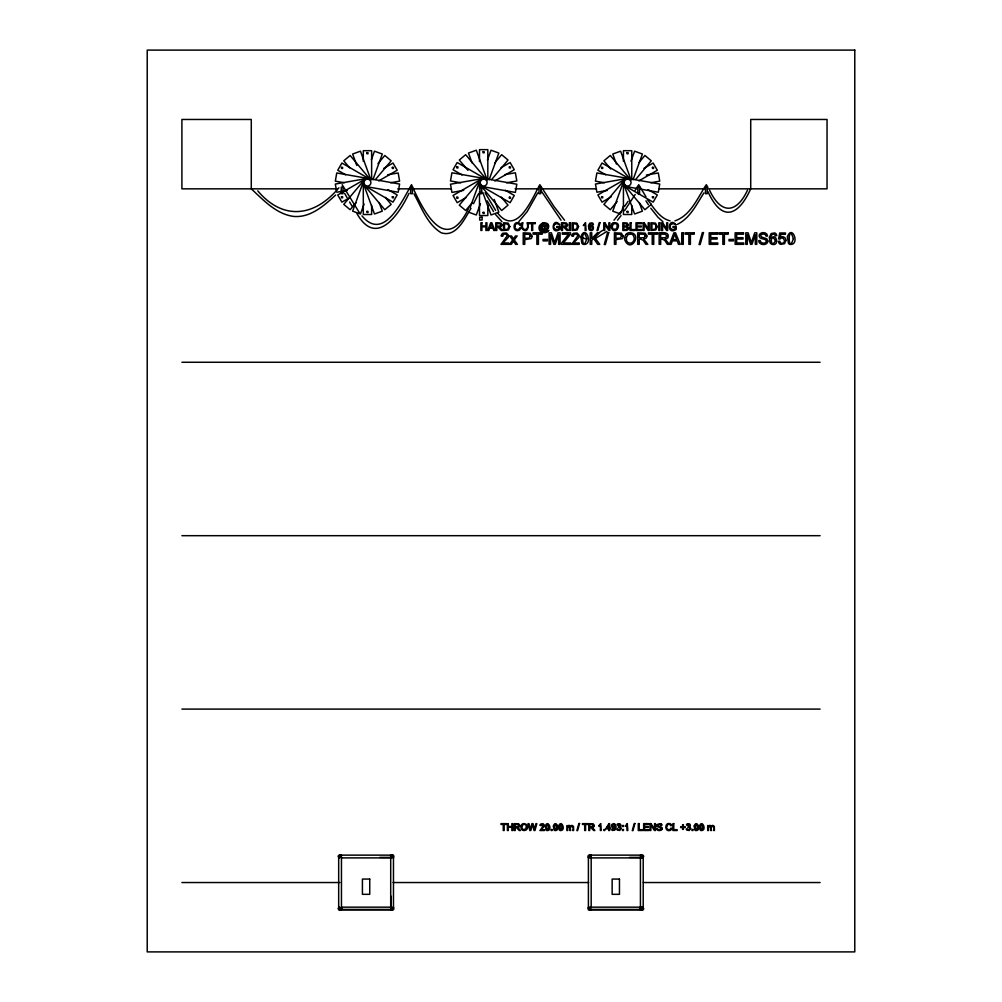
<?xml version="1.0" encoding="UTF-8"?>
<svg xmlns="http://www.w3.org/2000/svg" width="1002" height="1002" viewBox="0 0 1002 1002"><rect width="100%" height="100%" fill="white"/><g stroke="black" fill="none" stroke-linecap="round" stroke-linejoin="round"><path stroke-width="1.5" d="M641.656 855.908L641.656 857.136M393.636 857.637L393.636 855.395L392.684 854.706L390.542 855.395M588.249 907.424L588.249 909.666L589.201 910.355L591.33 909.666M639.915 908.538L641.23 906.735M363.551 181.174L352.641 211.159L360.457 214.002L364.102 204.007M371.354 159.756L374.472 151.189L382.288 154.032L372.932 179.734M470.013 207.915L479.745 181.174M487.435 160.057L491.018 150.212L498.833 153.055L489.101 179.796M480.396 203.719L476.301 214.979L468.473 212.136M623.682 181.174L612.773 211.159L620.601 214.002M630.959 161.184L634.604 151.189L642.42 154.032L633.064 179.734M621.115 212.574L623.72 205.435M547.555 228.168C548.921 225.625 546.165 222.87 543.56 223.446A4.384 4.384 0 0 0 541.919 223.972A3.87 3.87 0 0 0 540.654 225.112L539.79 227.917L540.341 230.134A3.256 3.256 0 0 0 541.456 231.249L545.564 231.825L548.933 230.36C546.841 233.954 539.978 233.453 539.126 229.107A5.837 5.837 0 0 1 539.539 225.563L542.646 222.832L546.541 223.17A3.833 3.833 0 0 1 547.843 224.26C550.85 228.519 545.639 230.948 543.322 230.41C538.6 230.71 542.32 221.943 545.313 225.751L546.428 224.936L545.614 229.508L547.555 228.168A3.231 3.231 0 0 0 547.793 225.863M669.474 244.338L673.908 232.815L675.548 232.815L680.258 244.338L678.517 244.338L677.177 240.843L672.367 240.843L671.102 244.338L667.382 244.338L664.752 240.355L662.435 239.215L660.669 239.215L660.669 244.338L659.141 244.338L659.141 232.815C662.147 232.502 669.574 231.838 668.159 237.086A2.831 2.831 0 0 1 667.107 238.401L665.115 239.09L669.298 244.338M656.899 825.423A1.553 1.553 0 0 0 657.45 826.625C664.126 827.477 659.341 831.66 656.636 828.303C656.598 832.261 664.301 830.545 661.445 827.201C656.423 827.514 658.151 822.066 661.019 825.648L661.796 825.009L660.656 823.782L657.199 824.446A1.741 1.741 0 0 0 656.961 825.873M478.405 193.887L473.445 203.732M537.736 192.91L527.215 211.547L518.785 221.655M554.419 224.648C551.288 228.318 559.003 232.226 558.978 227.454L556.724 227.454L556.724 226.552L559.98 226.54L559.98 229.395C549.635 236.234 552.378 215.468 559.855 224.924L556.724 223.521L554.419 224.648A2.267 2.267 0 0 1 555.521 223.734M670.664 224.648C667.532 228.318 675.248 232.226 675.223 227.454L672.968 227.454L672.968 226.552L676.225 226.54L676.225 229.395C665.879 236.234 668.635 215.468 676.112 224.924L672.968 223.521L670.664 224.648A2.267 2.267 0 0 1 671.766 223.734M470.978 208.403C464.615 218.674 456.361 237.725 441.243 232.802C427.265 224.273 421.566 207.577 413.989 193.887M409.041 193.298C399.109 214.315 376.476 247.957 357.013 213.702M468.498 208.666C445.502 256.061 423.22 210.708 411.509 184.681C402.316 200.387 383.816 242.259 361.96 215.856M703.918 192.91C696.515 204.295 690.153 218.148 677.352 224.348M747.555 190.079C736.282 214.265 720.789 214.265 709.504 190.079M635.168 190.305L638.7 184.681L645.939 196.705M635.168 194.476L624.572 210.658M339.903 909.152L340.229 907.937M589.627 909.152L589.953 907.937M624.572 206.5L628.104 201.289M621.052 211.435L613.988 220.24M617.52 220.19L621.052 215.593M364.277 179.922L343.761 204.37L350.136 209.719L355.998 202.73M377.954 163.627L384.793 155.473L391.168 160.821L375.537 179.446M480.472 179.922L459.292 205.16L465.667 210.508L472.405 202.479M494.913 162.712L501.651 154.684L508.027 160.032L491.656 179.533M624.409 179.922L603.905 204.37L610.281 209.719L617.119 201.565M639.063 162.462L644.925 155.473L651.3 160.821L635.669 179.446M338.901 187.787C314.841 216.683 283.115 221.041 257.764 190.856M335.657 195.014C324.084 205.648 310.37 218.023 293.461 216.407C276.064 213.965 263.526 200.162 251.277 188.839L251.277 119.463L181.901 119.463L181.901 188.839L336.76 188.839M606.924 231.424L596.328 237.875M339.478 906.735L338.15 908.538L338.526 909.666L339.478 910.355L341.607 909.666M390.542 907.424L391.506 906.735M590.378 858.326L591.33 857.637M640.278 855.395L641.23 854.706L643.359 855.395L643.722 856.522L642.407 858.326M339.453 856.347L340.68 856.685M392.709 908.714L391.481 908.714M589.176 856.347L590.403 856.347M642.432 908.714L641.205 908.376M599.86 232.151L603.392 229.984M365.379 178.995L337.749 194.952L341.907 202.154L348.496 198.358M383.804 168.349L393.022 163.038L397.18 170.24L378.756 180.886M481.574 178.995L453.042 195.465L457.2 202.68L466.281 197.432M501.038 167.76L510.118 162.512L514.277 169.726L494.813 180.961M625.524 178.995L597.881 194.952L602.039 202.154L611.258 196.83M643.935 168.349L653.154 163.038L657.312 170.24L638.888 180.886M674.935 220.866C690.904 215.417 697.58 197.657 706.335 184.681L707.913 187.399M366.745 178.494L335.319 184.042L336.522 190.868M387.686 174.799L398.17 172.958L399.61 181.149L390.63 182.74M336.76 192.234L347.243 190.393M482.939 178.494L450.487 184.218L451.927 192.422L463.726 190.33M505.058 174.599L515.379 172.77L516.832 180.974L506.511 182.79M626.876 178.494L595.451 184.042L596.891 192.234L607.375 190.393M646.328 175.062L658.301 172.958L659.742 181.149L650.774 182.74M397.756 188.839L450.95 188.839M515.078 188.839L538.537 188.839M541.669 188.839L596.415 188.839M658.99 188.839L704.343 188.839M707.475 188.839L827.038 188.839L827.038 119.463L750.723 119.463L750.723 188.839C738.161 216.457 721.878 222.356 707.913 191.557M181.901 362.261L820.099 362.261M181.901 535.682L820.099 535.682M181.901 709.103L820.099 709.103M341.043 856.522L338.676 856.522L338.676 908.538L341.043 908.538M391.106 856.522L393.473 856.522L393.473 908.538L391.106 908.538M590.779 856.522L588.399 856.522L588.399 908.538L590.779 908.538M640.842 856.522L643.209 856.522L643.209 908.538L640.842 908.538M379.846 857.386L390.555 857.386M629.582 857.386L640.291 857.386M341.594 857.9L390.555 857.9M591.318 857.9L640.291 857.9M181.901 882.537L339.891 882.537M393.072 882.537L588.6 882.537M643.347 882.537L820.099 882.537M341.594 907.161L390.555 907.161M591.318 907.161L640.291 907.161M340.066 909.415L392.095 909.415M589.79 909.415L641.819 909.415M604.431 182.74L595.451 181.149L596.891 172.958L659.742 184.042L658.301 192.234L640.341 189.065M626.876 186.698L637.347 188.539M460.807 182.79L450.487 180.974L451.927 172.77L516.832 184.218L515.379 192.422L482.939 186.698M344.3 182.74L335.319 181.149L336.76 172.958L399.61 184.042L398.17 192.234L366.745 186.698M582.212 237.875L585.744 238.814M670.1 220.866C661.383 218.749 655.809 210.883 650.774 204.057M629.682 178.995L602.039 163.038L597.881 170.24L605.784 174.799M648.106 189.629L657.312 194.952L653.154 202.154L625.524 186.197M485.745 178.995L457.2 162.512L453.042 169.726L462.122 174.962M505.196 190.23L514.277 195.465L510.118 202.68L481.574 186.197M369.55 178.995L341.907 163.038L337.749 170.24L345.64 174.799M387.974 189.629L397.18 194.952L393.022 202.154L365.379 186.197M640.278 857.637L641.23 858.326M591.33 855.395L590.378 854.706L588.249 855.395L588.249 857.637M642.407 906.735L643.722 908.538L643.359 909.666L642.407 910.355L640.278 909.666M590.378 906.735L591.33 907.424M390.542 857.637L391.506 858.326M341.607 855.395L340.655 854.706L338.526 855.395L338.15 856.522L339.478 858.326M390.542 909.666L391.506 910.355L393.636 909.666L393.636 907.424M662.848 221.655L658.026 217.309L650.774 208.216M501.939 221.655L495.627 214.591M497.731 213.15C516.769 237.424 532.287 198.133 539.853 184.681L553.968 206.5L564.564 220.24M630.784 179.922L610.281 155.473L603.905 160.821L610.732 168.975M647.392 199.711L651.3 204.37L644.925 209.719L624.409 185.27M486.847 179.922L465.667 154.684L459.292 160.032L467.959 170.353M501.288 197.131L508.027 205.16L501.651 210.508L480.472 185.27M370.652 179.922L350.136 155.473L343.761 160.821L349.623 167.81M385.307 197.381L391.168 204.37L384.793 209.719L364.277 185.27M561.032 220.19L540.554 189.967M359.493 212.875L342.145 184.681M495.627 210.433L485.093 192.785M392.258 855.908L391.92 857.136M645.939 200.863L648.357 204.646M493.523 211.547L487.197 200.863M349.573 202.016L352.053 206.149M344.625 193.298L347.105 197.72M630.984 179.746L620.601 151.189L612.773 154.032L616.418 164.027M639.301 202.592L642.42 211.159L634.604 214.002L623.682 184.017M487.06 179.759L476.301 150.212L468.473 153.055L472.067 162.913M494.224 199.473L498.833 212.136L491.018 214.979L482.826 192.459M370.853 179.746L360.457 151.189L352.641 154.032L356.8 165.455M379.169 202.592L382.288 211.159L374.472 214.002L363.551 184.017M341.607 907.424L341.97 908.538M641.819 857.499L641.819 855.132L589.79 855.132L589.79 857.9M641.819 907.562L641.819 909.929L589.79 909.929L589.79 907.161M640.428 856.522L640.428 908.538M631.761 179.558L631.761 150.688L623.432 150.688L623.432 161.322M631.761 205.385L631.761 214.503L623.432 214.503L623.432 182.589M591.18 856.522L591.18 907.01M487.824 179.596L487.824 149.649L479.495 149.649L479.495 161.623M487.824 205.059L487.824 215.543L479.495 215.543L479.495 191.582M479.495 182.589L479.495 188.589M392.095 857.9L392.095 855.132L340.066 855.132L340.066 857.499M392.095 907.161L392.095 909.929L340.066 909.929L340.066 907.562M391.218 896.302L391.218 907.01M390.705 856.522L390.705 907.01M371.629 179.558L371.629 150.688L363.3 150.688L363.3 161.322M371.629 205.385L371.629 214.503L363.3 214.503L363.3 182.589M341.457 856.522L341.457 908.538M660.656 823.782A1.929 1.929 0 0 1 661.796 825.009M662.021 828.053A1.879 1.879 0 0 1 661.783 829.593M612.272 223.722A3.369 3.369 0 0 1 614.138 222.707C623.532 222.181 615.203 236.823 611.358 227.704A5.223 5.223 0 0 1 611.496 225.012A3.482 3.482 0 0 1 612.823 223.258M547.843 224.26A4.058 4.058 0 0 1 548.545 225.7M626.237 234.23A5.048 5.048 0 0 1 629.043 232.715C643.334 232.138 631.147 254.145 624.86 240.204A7.841 7.841 0 0 1 625.073 236.171A5.223 5.223 0 0 1 627.052 233.529M588.525 225.826L588.888 229.22A2.43 2.43 0 0 0 590.065 230.372C593.948 232.188 594.862 224.724 590.742 225.538A2.179 2.179 0 0 0 589.414 226.502C588.675 224.523 591.756 222.093 592.47 224.736L593.409 224.661L593.171 223.859A1.941 1.941 0 0 0 592.057 222.882L589.69 223.246L588.525 225.826M769.423 237.386L769.974 242.471A3.657 3.657 0 0 0 771.74 244.2C779.882 247.068 776.725 231.95 770.751 238.388C769.649 235.42 774.283 231.788 775.335 235.746L776.75 235.633L776.4 234.443A2.918 2.918 0 0 0 774.721 232.952L771.164 233.516L769.423 237.386M545.401 826.024L546.015 829.906A1.816 1.816 0 0 0 547.105 830.583C553.254 830.708 547.781 818.647 545.401 826.024M580.859 236.81L581.899 243.336A3.044 3.044 0 0 0 583.715 244.45C593.835 244.851 585.418 223.809 580.859 236.81M553.392 826.024L554.006 829.906A1.816 1.816 0 0 0 555.095 830.583C561.245 830.708 555.772 818.647 553.392 826.024M558.715 826.024L559.329 829.906A1.816 1.816 0 0 0 560.419 830.583C566.568 830.708 561.107 818.647 558.715 826.024M567.746 827.326L567.721 830.508L566.881 830.508L566.881 825.535L567.896 825.898A1.741 1.741 0 0 1 569.136 825.423L570.852 825.911A1.703 1.703 0 0 1 572.067 825.423L573.507 826.349L573.607 830.508L572.768 830.508C575.11 824.771 568.597 825.385 570.664 830.508L569.825 830.508C571.303 828.754 568.998 824.095 567.746 827.326M694.211 826.024L694.824 829.906A1.816 1.816 0 0 0 695.914 830.583C702.064 830.708 696.59 818.647 694.211 826.024M699.534 826.024L700.147 829.906A1.816 1.816 0 0 0 701.237 830.583C707.387 830.708 701.926 818.647 699.534 826.024M708.577 827.326L708.539 830.508L707.7 830.508L707.7 825.535L708.715 825.898A1.741 1.741 0 0 1 709.955 825.423L711.671 825.911A1.703 1.703 0 0 1 712.885 825.423L714.326 826.349L714.426 830.508L713.587 830.508C715.929 824.771 709.416 825.385 711.483 830.508L710.643 830.508C712.121 828.754 709.829 824.095 708.577 827.326M787.409 236.81L788.449 243.336A3.044 3.044 0 0 0 790.277 244.45C800.385 244.851 791.981 223.809 787.409 236.81M521.904 826.462L522.029 828.291A2.317 2.317 0 0 0 522.881 829.443L525.887 829.13L526.263 825.623A2.167 2.167 0 0 0 524.86 824.395L522.919 824.684L521.904 826.462M612.335 225.926L612.472 227.98A2.605 2.605 0 0 0 613.437 229.27L616.794 228.919L617.219 224.987A2.43 2.43 0 0 0 615.641 223.621L613.475 223.934L612.335 225.926M626.338 237.537L626.538 240.605A3.895 3.895 0 0 0 627.978 242.547C631.949 245.252 635.794 239.741 633.665 236.121A3.645 3.645 0 0 0 631.298 234.067L628.041 234.543L626.338 237.537M615.854 826.938L615.215 829.719L612.673 830.508A1.703 1.703 0 0 1 611.683 829.631L612.285 828.842L613.424 829.932A1.29 1.29 0 0 0 614.364 829.543L615.015 827.276L612.973 828.14L611.383 826.412L611.696 824.596L613.5 823.619A2.192 2.192 0 0 1 615.215 824.421L615.854 826.938M508.803 226.565L507.738 229.245L504.52 229.558L504.52 223.684L507.964 224.172L508.803 226.565M509.855 226.577L508.427 229.946L503.505 230.46L503.505 222.782L508.127 223.108L509.855 226.577M528.029 227.216C527.165 234.831 518.435 228.205 521.992 222.782L523.006 222.782C519.737 231.525 530.359 231.888 527.014 222.782L528.029 222.782L528.029 227.216M577.503 226.565L576.438 229.245L573.219 229.558L573.219 223.684L576.664 224.172L577.503 226.565M578.555 226.577L577.127 229.946L572.205 230.46L572.205 222.782L576.826 223.108L578.555 226.577M656.197 226.565L655.133 229.245L651.914 229.558L651.914 223.684L655.371 224.172L656.197 226.565M657.249 226.577L655.822 229.946L650.899 230.46L650.899 222.782L655.521 223.108L657.249 226.577M586.809 238.651C581.248 256.725 581.285 220.565 586.809 238.651M548.946 827.126C546.128 836.332 546.14 817.908 548.946 827.126M556.937 827.126C554.119 836.332 554.131 817.908 556.937 827.126M562.26 827.126C559.454 836.332 559.454 817.908 562.26 827.126M697.755 827.126C694.937 836.332 694.95 817.908 697.755 827.126M703.078 827.126C700.273 836.332 700.273 817.908 703.078 827.126M793.371 238.651C787.797 256.725 787.835 220.565 793.371 238.651M785.994 240.43L784.478 243.749L780.633 244.313A3.344 3.344 0 0 1 779.055 243.173L778.354 241.319L779.844 241.194L780.12 242.146A2.079 2.079 0 0 0 782.061 243.373C787.084 242.872 783.063 234.994 779.932 239.065L778.604 238.889L779.731 232.978L785.455 232.978L785.455 234.318L780.859 234.318L780.232 237.424C782.524 235.57 786.219 237.499 785.994 240.43M515.041 225.813C513.663 229.082 518.961 231.462 519.712 227.767L520.727 228.03L519.963 229.571A2.918 2.918 0 0 1 518.648 230.422C512.611 232.451 512.485 220.916 518.623 222.795A2.818 2.818 0 0 1 520.163 223.947L520.589 224.886L519.6 225.124C519.023 222.594 515.028 223.333 515.041 225.813M666.731 826.349C665.491 829.28 670.225 831.397 670.889 828.103L671.803 828.328L671.115 829.706A2.605 2.605 0 0 1 669.95 830.47C664.551 832.286 664.439 821.978 669.925 823.657A2.518 2.518 0 0 1 671.302 824.684L671.678 825.523L670.789 825.736C670.275 823.481 666.718 824.145 666.731 826.349M532.012 236.146L531.962 236.848A3.457 3.457 0 0 1 531.085 238.639L524.747 239.653L524.747 244.338L523.219 244.338L523.219 232.815L530.096 233.128L532.012 236.146M623.219 236.146L623.156 236.848A3.457 3.457 0 0 1 622.28 238.639L615.942 239.653L615.942 244.338L614.426 244.338L614.426 232.815L621.303 233.128L623.219 236.146M542.019 227.717C544.675 234.23 545.639 220.803 542.019 227.717M621.165 828.479L619.775 830.47L617.357 830.082A2.017 2.017 0 0 1 616.756 829.105L617.52 828.579L618.86 829.932L620.276 828.491A1.29 1.29 0 0 0 619.474 827.264L618.347 827.264C620.689 826.637 619.449 822.442 617.608 825.548L617.019 824.646A1.891 1.891 0 0 1 618.084 823.732L619.862 823.857A1.741 1.741 0 0 1 620.777 824.947L620.839 825.397A1.453 1.453 0 0 1 620.301 826.537L621.165 828.479M690.654 828.479L689.251 830.47L686.846 830.082A2.017 2.017 0 0 1 686.232 829.105L687.009 828.579L688.349 829.932L689.764 828.491A1.29 1.29 0 0 0 688.95 827.264L687.823 827.264C690.165 826.637 688.925 822.442 687.084 825.548L686.495 824.646A1.891 1.891 0 0 1 687.56 823.732L689.338 823.857A1.741 1.741 0 0 1 690.253 824.947L690.315 825.397A1.453 1.453 0 0 1 689.777 826.537L690.654 828.479M527.478 827.088C527.979 831.046 521.654 831.923 521.027 828.04A4.672 4.672 0 0 1 521.153 825.648A3.106 3.106 0 0 1 523.57 823.556L526.589 824.521L527.478 827.088M627.578 228.231L626.45 229.521L623.845 229.558L623.845 226.915L626.751 227.041L627.578 228.231M627.265 224.861L626.475 225.913L623.845 226.014L623.845 223.684L626.551 223.797L627.265 224.861M628.267 224.749L627.189 226.377L628.542 227.604A2.242 2.242 0 0 1 628.404 229.233L627.001 230.335L622.831 230.46L622.831 222.782L627.127 223.008L628.267 224.749M500.862 224.874L500.061 226.026L496.792 226.164L496.792 223.634L499.96 223.722L500.862 224.874M566.581 224.874L565.779 226.026L562.51 226.164L562.51 223.634L565.679 223.722L566.581 224.874M518.848 825.523L518.122 826.55L515.203 826.675L515.203 824.408L518.034 824.483L518.848 825.523M645.338 235.958L644.136 237.687L639.226 237.9L639.226 234.092L643.973 234.218L645.338 235.958M666.781 235.958L665.578 237.687L660.669 237.9L660.669 234.092L665.428 234.218L666.781 235.958M593.359 825.523L592.645 826.55L589.715 826.675L589.715 824.408L592.545 824.483L593.359 825.523M592.583 228.03C589.364 233.992 589.189 222.219 592.583 228.03M614.927 825.898C611.971 831.084 612.072 820.701 614.927 825.898M775.51 240.68C770.2 250.813 769.674 230.761 775.51 240.68M767.895 241.081C767.57 246.004 758.714 245.553 758.727 240.63L760.167 240.505C760.293 243.436 765.102 244.162 766.355 241.72C766.643 237.85 760.142 240.042 759.265 236.547A2.918 2.918 0 0 1 759.666 234.167C761.708 231.512 767.419 232.276 767.557 236.059L766.092 236.171L765.29 234.518L763.286 233.967L761.269 234.468L760.643 235.695L761.883 237.123L766.806 238.789L767.895 241.081M501.401 235.332L501.263 236.096L502.716 236.247L503.342 234.556L504.983 233.942L506.549 234.518L507.15 235.933L501 244.338L508.615 244.338L508.615 242.972L502.966 242.972L508.315 237.324A3.457 3.457 0 0 0 508.54 235.32L506.498 233.003L502.916 233.253A3.031 3.031 0 0 0 501.626 234.668L501.401 235.332M572.017 235.332L571.891 236.096L573.344 236.247L573.971 234.556L575.599 233.942L577.165 234.518L577.766 235.933L571.628 244.338L579.231 244.338L579.231 242.972L573.582 242.972L578.943 237.324A3.457 3.457 0 0 0 579.156 235.32L577.114 233.003L573.545 233.253A3.031 3.031 0 0 0 572.242 234.668L572.017 235.332M540.141 825.147L540.93 825.686C545.288 822.078 541.907 828.804 539.903 830.508L544.437 830.508L544.437 829.694L541.067 829.694L544.261 826.337A2.054 2.054 0 0 0 544.387 825.134L543.172 823.757L541.042 823.907A1.804 1.804 0 0 0 540.278 824.746L540.141 825.147M501.914 224.874L501.777 225.625A1.891 1.891 0 0 1 501.075 226.515L499.748 226.966L502.541 230.46L501.263 230.46L497.969 227.053L496.792 227.053L496.792 230.46L495.765 230.46L495.765 222.782L500.737 222.983L501.914 224.874M530.446 236.196L528.993 238.15L524.747 238.288L524.747 234.18L529.119 234.28L530.446 236.196M567.633 224.874L567.495 225.625A1.891 1.891 0 0 1 566.794 226.515L565.466 226.966L568.259 230.46L566.982 230.46L563.688 227.053L562.51 227.053L562.51 230.46L561.483 230.46L561.483 222.782L566.456 222.983L567.633 224.874M621.641 236.196L620.188 238.15L615.942 238.288L615.942 234.18L620.313 234.28L621.641 236.196M519.775 825.523L519.662 826.187A1.691 1.691 0 0 1 519.036 826.976L517.846 827.389L520.339 830.508L519.199 830.508L516.255 827.464L515.203 827.464L515.203 830.508L514.302 830.508L514.302 823.644L518.735 823.832L519.775 825.523M646.904 235.958L646.703 237.086A2.831 2.831 0 0 1 645.664 238.401L643.66 239.09L647.843 244.338L645.927 244.338L643.309 240.355L640.992 239.215L639.226 239.215L639.226 244.338L637.698 244.338L637.698 232.815L645.15 233.128L646.904 235.958M594.286 825.523L594.173 826.187A1.691 1.691 0 0 1 593.547 826.976L592.357 827.389L594.85 830.508L593.71 830.508L590.767 827.464L589.715 827.464L589.715 830.508L588.813 830.508L588.813 823.644L593.247 823.832L594.286 825.523M534.855 828.053L534.517 829.543L533.001 823.644L531.912 823.644L530.296 829.543L528.956 823.644L528.029 823.644L529.845 830.508L530.772 830.508L532.425 824.471L534.091 830.508L534.968 830.508L536.847 823.644L535.932 823.644L534.855 828.053M599.998 222.644L597.768 230.585L597.017 230.585L599.246 222.644L599.998 222.644M608.715 232.614L605.383 244.526L604.244 244.526L607.575 232.614L608.715 232.614M703.479 232.614L700.147 244.526L699.008 244.526L702.352 232.614L703.479 232.614M579.544 823.531L577.565 830.62L576.889 830.62L578.868 823.531L579.544 823.531M634.917 823.531L632.938 830.62L632.249 830.62L634.241 823.531L634.917 823.531M491.23 223.584L489.965 227.304L492.571 227.304L491.23 223.584M674.684 234.03L672.805 239.603L676.713 239.603L674.684 234.03M555.283 240.831L554.67 242.672L551.388 232.815L549.096 232.815L549.096 244.338L550.561 244.338L550.561 234.531L553.893 244.338L555.271 244.338L558.615 234.693L558.615 244.338L560.093 244.338L560.093 232.815L558.039 232.815L555.283 240.831M751.976 240.831L751.362 242.672L748.093 232.815L745.801 232.815L745.801 244.338L747.267 244.338L747.267 234.531L750.598 244.338L751.976 244.338L755.32 234.693L755.32 244.338L756.786 244.338L756.786 232.815L754.744 232.815L751.976 240.831M489.677 228.13L488.838 230.46L487.761 230.46L490.704 222.782L491.794 222.782L494.938 230.46L493.786 230.46L492.884 228.13L489.677 228.13M341.507 167.372L341.507 168.461L342.584 168.461L342.584 167.372L341.507 167.372M341.507 196.73L341.507 197.807L342.584 197.807L342.584 196.73L341.507 196.73M366.92 152.705L366.92 153.782L368.01 153.782L368.01 152.705L366.92 152.705M366.92 211.409L366.92 212.487L368.01 212.487L368.01 211.409L366.92 211.409M392.346 167.372L392.346 168.461L393.423 168.461L393.423 167.372L392.346 167.372M392.346 196.73L392.346 197.807L393.423 197.807L393.423 196.73L392.346 196.73M456.862 166.896L456.862 167.973L457.939 167.973L457.939 166.896L456.862 166.896M456.862 197.219L456.862 198.296L457.939 198.296L457.939 197.219L456.862 197.219M483.114 151.74L483.114 152.818L484.191 152.818L484.191 151.74L483.114 151.74M483.114 212.374L483.114 213.451L484.191 213.451L484.191 212.374L483.114 212.374M509.367 166.896L509.367 167.973L510.456 167.973L510.456 166.896L509.367 166.896M509.367 197.219L509.367 198.296L510.456 198.296L510.456 197.219L509.367 197.219M601.638 167.372L601.638 168.461L602.716 168.461L602.716 167.372L601.638 167.372M601.638 196.73L601.638 197.807L602.716 197.807L602.716 196.73L601.638 196.73M627.064 152.705L627.064 153.782L628.141 153.782L628.141 152.705L627.064 152.705M627.064 211.409L627.064 212.487L628.141 212.487L628.141 211.409L627.064 211.409M652.477 167.372L652.477 168.461L653.567 168.461L653.567 167.372L652.477 167.372M652.477 196.73L652.477 197.807L653.567 197.807L653.567 196.73L652.477 196.73M585.494 222.745L583.264 225.588L585.155 224.448L585.155 230.46L586.095 230.46L585.494 222.745M600.661 823.619L598.682 826.149L600.361 825.134L600.361 830.508L601.2 830.508L600.661 823.619M627.29 823.619L625.311 826.149L626.989 825.134L626.989 830.508L627.841 830.508L627.29 823.619M513.487 241.044L511.296 244.338L509.58 244.338L512.636 239.992L509.805 235.984L511.571 235.984L513.437 238.877L515.479 235.984L517.17 235.984L514.289 239.916L517.395 244.338L515.654 244.338L513.487 241.044M608.715 824.997L606.573 828.09L608.715 828.09L608.715 824.997M608.878 823.644L605.747 828.867L608.715 828.867L608.715 830.508L609.567 830.508L610.494 828.09L609.567 828.09L609.567 823.644L608.878 823.644M567.533 235.545L561.634 242.922L561.634 244.338L570.739 244.338L570.739 242.972L563.387 242.972L570.551 234.18L570.551 232.815L562.297 232.815L562.297 234.18L568.723 234.18L567.533 235.545M597.455 232.815L591.744 238.526L591.744 232.815L590.216 232.815L590.216 244.338L591.744 244.338L591.744 240.342L593.622 238.501L597.731 244.338L599.735 244.338L594.687 237.487L599.522 232.815L597.455 232.815M854.781 50.1L147.219 50.1L147.219 951.9L854.781 951.9L854.781 50.1M343.01 187.098L341.281 187.098L341.281 193.699L343.01 193.699L343.01 187.098M412.386 187.098L410.645 187.098L410.645 193.699L412.386 193.699L412.386 187.098M481.749 187.098L480.021 187.098L480.021 193.699L481.749 193.699L481.749 187.098M540.717 187.098L538.976 187.098L538.976 193.699L540.717 193.699L540.717 187.098M639.564 187.098L637.836 187.098L637.836 193.699L639.564 193.699L639.564 187.098M707.199 187.098L705.471 187.098L705.471 193.699L707.199 193.699L707.199 187.098M482.1 217.284L479.67 217.284L479.67 220.052L482.1 220.052L482.1 217.284M481.899 222.782L480.885 222.782L480.885 230.46L481.899 230.46L481.899 226.84L485.895 226.84L485.895 230.46L486.909 230.46L486.909 222.782L485.895 222.782L485.895 225.938L481.899 225.938L481.899 222.782M535.231 222.782L529.144 222.782L529.144 223.684L531.674 223.684L531.674 230.46L532.688 230.46L532.688 223.684L535.231 223.684L535.231 222.782M570.414 222.782L569.399 222.782L569.399 230.46L570.414 230.46L570.414 222.782M604.832 222.782L603.793 222.782L603.793 230.46L604.77 230.46L604.77 224.423L608.803 230.46L609.842 230.46L609.842 222.782L608.865 222.782L608.865 228.807L604.832 222.782M631.01 222.782L629.995 222.782L629.995 230.46L634.792 230.46L634.792 229.558L631.01 229.558L631.01 222.782M641.568 222.782L636.019 222.782L636.019 230.46L641.743 230.46L641.743 229.558L637.034 229.558L637.034 226.94L641.28 226.94L641.28 226.039L637.034 226.039L637.034 223.684L641.568 223.684L641.568 222.782M644.186 222.782L643.146 222.782L643.146 230.46L644.111 230.46L644.111 224.423L648.156 230.46L649.196 230.46L649.196 222.782L648.219 222.782L648.219 228.807L644.186 222.782M659.842 222.782L658.815 222.782L658.815 230.46L659.842 230.46L659.842 222.782M662.66 222.782L661.621 222.782L661.621 230.46L662.598 230.46L662.598 224.423L666.631 230.46L667.67 230.46L667.67 222.782L666.693 222.782L666.693 228.807L662.66 222.782M542.22 232.815L533.089 232.815L533.089 234.18L536.884 234.18L536.884 244.338L538.412 244.338L538.412 234.18L542.22 234.18L542.22 232.815M657.562 232.815L648.432 232.815L648.432 234.18L652.227 234.18L652.227 244.338L653.742 244.338L653.742 234.18L657.562 234.18L657.562 232.815M683.264 232.815L681.736 232.815L681.736 244.338L683.264 244.338L683.264 232.815M694.211 232.815L685.08 232.815L685.08 234.18L688.875 234.18L688.875 244.338L690.403 244.338L690.403 234.18L694.211 234.18L694.211 232.815M717.545 232.815L709.216 232.815L709.216 244.338L717.82 244.338L717.82 242.972L710.744 242.972L710.744 239.052L717.119 239.052L717.119 237.699L710.744 237.699L710.744 234.18L717.545 234.18L717.545 232.815M728.191 232.815L719.06 232.815L719.06 234.18L722.855 234.18L722.855 244.338L724.383 244.338L724.383 234.18L728.191 234.18L728.191 232.815M743.471 232.815L735.142 232.815L735.142 244.338L743.734 244.338L743.734 242.972L736.67 242.972L736.67 239.052L743.033 239.052L743.033 237.699L736.67 237.699L736.67 234.18L743.471 234.18L743.471 232.815M547.405 239.453L543.059 239.453L543.059 240.881L547.405 240.881L547.405 239.453M733.364 239.453L729.018 239.453L729.018 240.881L733.364 240.881L733.364 239.453M506.436 823.644L501 823.644L501 824.458L503.255 824.458L503.255 830.508L504.169 830.508L504.169 824.458L506.436 824.458L506.436 823.644M508.302 823.644L507.388 823.644L507.388 830.508L508.302 830.508L508.302 827.276L511.859 827.276L511.859 830.508L512.773 830.508L512.773 823.644L511.859 823.644L511.859 826.462L508.302 826.462L508.302 823.644M587.861 823.644L582.425 823.644L582.425 824.458L584.692 824.458L584.692 830.508L585.594 830.508L585.594 824.458L587.861 824.458L587.861 823.644M639.188 823.644L638.274 823.644L638.274 830.508L642.558 830.508L642.558 829.694L639.188 829.694L639.188 823.644M648.62 823.644L643.66 823.644L643.66 830.508L648.782 830.508L648.782 829.694L644.574 829.694L644.574 827.364L648.357 827.364L648.357 826.562L644.574 826.562L644.574 824.458L648.62 824.458L648.62 823.644M650.949 823.644L650.022 823.644L650.022 830.508L650.899 830.508L650.899 825.122L654.494 830.508L655.421 830.508L655.421 823.644L654.557 823.644L654.557 829.03L650.949 823.644M673.782 823.644L672.881 823.644L672.881 830.508L677.164 830.508L677.164 829.694L673.782 829.694L673.782 823.644M683.364 824.859L682.562 824.859L682.562 826.725L680.696 826.725L680.696 827.514L682.562 827.514L682.562 829.393L683.364 829.393L683.364 827.514L685.23 827.514L685.23 826.725L683.364 826.725L683.364 824.859M623.432 825.535L622.467 825.535L622.467 826.5L623.432 826.5L623.432 825.535M552.102 829.543L551.138 829.543L551.138 830.508L552.102 830.508L552.102 829.543M604.795 829.543L603.83 829.543L603.83 830.508L604.795 830.508L604.795 829.543M623.432 829.543L622.467 829.543L622.467 830.508L623.432 830.508L623.432 829.543M692.921 829.543L691.956 829.543L691.956 830.508L692.921 830.508L692.921 829.543M369.738 879.067L362.423 879.067L362.423 894.323L369.738 894.323L369.738 879.067M619.461 879.067L612.147 879.067L612.147 894.323L619.461 894.323L619.461 879.067M624.734 184.543A3.469 3.469 0 0 0 630.721 184.105A3.469 3.469 0 0 0 627.34 179.133A3.469 3.469 0 0 0 624.734 184.543M480.797 184.543A3.469 3.469 0 0 0 486.784 184.105A3.469 3.469 0 0 0 483.402 179.133A3.469 3.469 0 0 0 480.797 184.543M365.73 185.595A3.469 3.469 0 0 0 370.928 182.589A3.469 3.469 0 0 0 365.73 179.596A3.469 3.469 0 0 0 365.73 185.595"/></g></svg>
